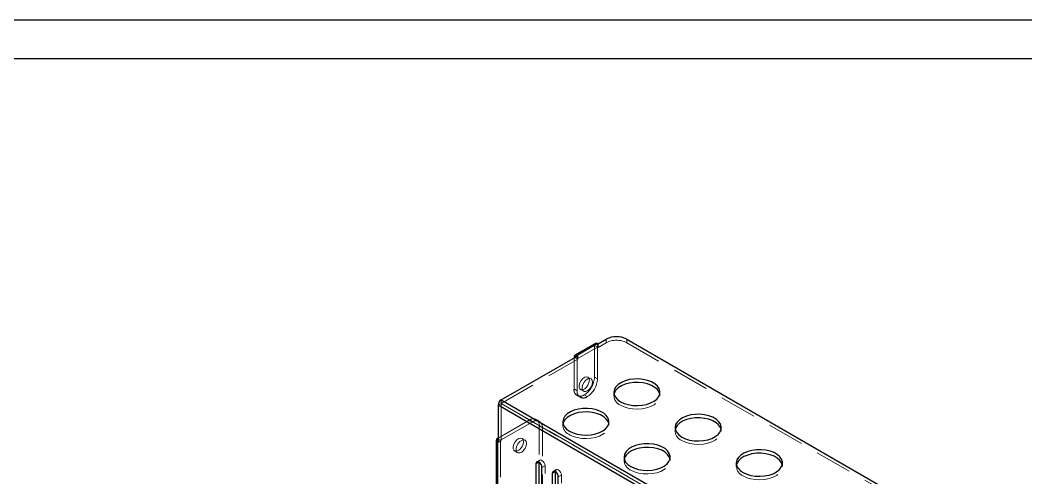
# Model space of a CAD drawing. Header units: millimetres. Extents: x 20 to 1161, y 26 to 820.
# Drawn here: x 896.1 to 1035.4, y 756.6 to 820 of the extents above; entities that cross this region are included whole.
import ezdxf

# ---------------------------------------------------------------- set-up
doc = ezdxf.new("R2010")
doc.units = ezdxf.units.MM
doc.header["$LTSCALE"] = 4
doc.linetypes.add('HIDDEN', pattern=[1.905, 1.27, -0.635])
doc.layers.add('SLD-0', color=7, linetype='Continuous')

msp = doc.modelspace()

# ---------------------------------------------------------------- linework, layer by layer
at = {"color": 7, "linetype": 'HIDDEN', "lineweight": 18}
for p, q in [((975.625, 774.953), (972.797, 773.321)), ((976.053, 774.718), (973.225, 773.085)), ((976.063, 774.717), (973.235, 773.084)), ((976.049, 774.709), (975.625, 774.953)), ((975.625, 770.56), (975.625, 774.953)), ((976.049, 770.316), (976.049, 774.709)), ((976.063, 774.717), (976.063, 775.207)), ((976.134, 774.676), (976.063, 774.717)), ((976.134, 774.676), (977.265, 775.329)), ((976.134, 774.676), (976.134, 775.166)), ((977.265, 775.819), (977.265, 775.329)), ((980.094, 775.329), (980.094, 775.819)), ((980.094, 775.329), (1097.191, 707.73)), ((972.797, 773.239), (972.797, 768.928)), ((973.221, 773.076), (972.867, 773.28)), ((973.235, 773.084), (973.235, 773.492)), ((973.306, 773.043), (973.306, 773.533)), ((962.713, 766.928), (973.306, 773.043)), ((973.221, 773.076), (973.235, 773.084)), ((973.221, 773.076), (973.221, 768.683)), ((973.235, 773.084), (973.306, 773.043)), ((975.135, 770.333), (974.711, 770.577)), ((976.049, 770.316), (975.625, 770.56)), ((972.797, 768.928), (973.221, 768.683)), ((973.211, 768.012), (973.635, 767.767)), ((973.711, 768.845), (974.135, 768.6)), ((974.211, 768.111), (974.635, 767.866)), ((978.305, 768.47), (978.305, 767.98)), ((984.705, 767.98), (984.705, 768.47)), ((962.699, 766.904), (962.275, 766.659)), ((1082.624, 697.672), (962.699, 766.904)), ((962.699, 766.904), (962.699, 761.759)), ((962.713, 766.928), (962.713, 767.418)), ((962.713, 766.928), (1082.638, 697.697)), ((966.574, 764.584), (962.275, 762.102)), ((966.998, 764.339), (962.628, 761.817)), ((966.998, 764.339), (966.574, 764.584)), ((967.998, 764.438), (967.574, 764.683)), ((967.988, 763.768), (968.412, 763.523)), ((967.988, 714.122), (967.988, 763.768)), ((968.412, 713.877), (968.412, 763.523)), ((971.234, 764.388), (971.234, 763.898)), ((977.634, 763.898), (977.634, 764.388)), ((986.791, 763.571), (986.791, 763.081)), ((993.191, 763.081), (993.191, 763.571)), ((965.999, 761.825), (965.575, 762.07)), ((962.204, 762.062), (962.204, 761.555)), ((962.628, 761.817), (962.275, 762.021)), ((962.628, 761.8), (962.275, 761.596)), ((962.699, 761.759), (962.275, 761.515)), ((962.622, 761.808), (962.622, 708.897)), ((962.628, 761.8), (962.628, 761.817)), ((962.699, 761.759), (962.628, 761.8)), ((962.628, 761.8), (962.628, 708.888)), ((964.575, 760.338), (964.999, 760.093)), ((979.72, 759.489), (979.72, 758.999)), ((986.12, 758.999), (986.12, 759.489)), ((968.056, 759.062), (967.632, 758.818)), ((968.78, 758.298), (968.356, 758.053)), ((968.78, 741.967), (968.78, 758.298)), ((995.276, 758.673), (995.276, 758.183)), ((1001.676, 758.183), (1001.676, 758.673)), ((970.319, 757.756), (969.894, 757.511)), ((971.043, 756.992), (970.619, 756.747)), ((971.043, 740.661), (971.043, 756.992))]:
    msp.add_line(p, q, dxfattribs=at)
at = {"color": 7, "linetype": 'Continuous', "lineweight": 25}
for p, q in [((975.753, 775.237), (972.925, 773.605)), ((976.063, 775.207), (973.235, 773.574)), ((976.134, 775.166), (976.063, 775.207)), ((976.134, 775.166), (977.265, 775.819)), ((980.094, 775.819), (1097.191, 708.22)), ((962.713, 767.418), (973.306, 773.533)), ((972.867, 773.28), (972.797, 773.321)), ((972.797, 773.321), (972.797, 773.239)), ((973.235, 773.574), (973.306, 773.533)), ((973.235, 773.492), (973.235, 773.574)), ((1082.2, 697.427), (962.275, 766.659)), ((962.275, 766.659), (962.275, 761.515)), ((962.713, 767.418), (1082.638, 698.187)), ((962.275, 762.102), (962.204, 762.062)), ((962.022, 761.808), (962.022, 708.897)), ((962.275, 762.021), (962.204, 762.062)), ((962.275, 761.596), (962.204, 761.555)), ((962.204, 761.555), (962.204, 708.644)), ((962.275, 761.515), (962.204, 761.555)), ((967.932, 758.788), (967.507, 758.543)), ((967.507, 758.543), (967.507, 742.212)), ((967.932, 758.788), (967.932, 742.457)), ((968.356, 741.722), (968.356, 758.053)), ((970.194, 757.481), (969.77, 757.237)), ((969.77, 757.237), (969.77, 740.906)), ((970.194, 757.481), (970.194, 741.151)), ((970.619, 740.416), (970.619, 756.747))]:
    msp.add_line(p, q, dxfattribs=at)
at = {"color": 7, "linetype": 'HIDDEN', "lineweight": 18, "flags": 128}
for points in [[(974.918, 770.12), (974.87, 770.387), (974.733, 770.563), (974.526, 770.624), (974.276, 770.562), (974.017, 770.385), (973.785, 770.117), (973.61, 769.794), (973.516, 769.46), (973.516, 769.16), (973.61, 768.934), (973.785, 768.814), (974.017, 768.814), (974.276, 768.936), (974.526, 769.162), (974.733, 769.463), (974.87, 769.797), (974.918, 770.12)], [(975.342, 769.875), (975.294, 770.142), (975.158, 770.318), (974.95, 770.379), (974.7, 770.317), (974.441, 770.14), (974.209, 769.872), (974.034, 769.549), (973.94, 769.215), (973.94, 768.915), (974.034, 768.69), (974.209, 768.569), (974.441, 768.569), (974.7, 768.691), (974.95, 768.917), (975.158, 769.218), (975.294, 769.552), (975.342, 769.875)], [(979.243, 766.674), (979.744, 766.437), (980.318, 766.264), (980.941, 766.161), (981.586, 766.133), (982.229, 766.18), (982.841, 766.301), (983.399, 766.491), (983.88, 766.741), (984.263, 767.043), (984.533, 767.382), (984.68, 767.746), (984.696, 768.12), (984.677, 768.225)], [(972.172, 762.592), (972.673, 762.355), (973.247, 762.182), (973.87, 762.079), (974.515, 762.051), (975.158, 762.098), (975.77, 762.219), (976.328, 762.409), (976.809, 762.659), (977.192, 762.961), (977.462, 763.3), (977.609, 763.664), (977.625, 764.038), (977.606, 764.143)], [(965.782, 761.612), (965.734, 761.88), (965.597, 762.056), (965.39, 762.117), (965.14, 762.055), (964.881, 761.878), (964.649, 761.61), (964.474, 761.287), (964.38, 760.953), (964.38, 760.653), (964.474, 760.427), (964.649, 760.306), (964.881, 760.307), (965.14, 760.429), (965.39, 760.655), (965.597, 760.955), (965.734, 761.29), (965.782, 761.612)], [(987.728, 761.775), (988.23, 761.539), (988.804, 761.366), (989.426, 761.263), (990.072, 761.235), (990.714, 761.282), (991.327, 761.403), (991.885, 761.592), (992.365, 761.843), (992.748, 762.144), (993.019, 762.484), (993.165, 762.848), (993.181, 763.222), (993.162, 763.326)], [(966.206, 761.367), (966.159, 761.635), (966.022, 761.811), (965.814, 761.872), (965.564, 761.81), (965.306, 761.633), (965.073, 761.365), (964.898, 761.042), (964.804, 760.708), (964.804, 760.408), (964.898, 760.182), (965.073, 760.061), (965.306, 760.062), (965.564, 760.184), (965.814, 760.41), (966.022, 760.711), (966.159, 761.045), (966.206, 761.367)], [(968.78, 758.298), (968.748, 758.504), (968.656, 758.716), (968.518, 758.902), (968.356, 759.033), (968.194, 759.089), (968.056, 759.062), (967.964, 758.957), (967.932, 758.788)], [(980.657, 757.693), (981.159, 757.457), (981.733, 757.284), (982.355, 757.181), (983.001, 757.153), (983.643, 757.2), (984.256, 757.321), (984.814, 757.51), (985.294, 757.761), (985.677, 758.062), (985.948, 758.402), (986.094, 758.766), (986.11, 759.14), (986.091, 759.244)], [(996.213, 756.877), (996.715, 756.64), (997.289, 756.467), (997.911, 756.365), (998.557, 756.336), (999.199, 756.383), (999.812, 756.504), (1000.37, 756.694), (1000.85, 756.944), (1001.234, 757.246), (1001.504, 757.585), (1001.65, 757.95), (1001.667, 758.323), (1001.648, 758.428)], [(971.043, 756.992), (971.011, 757.198), (970.919, 757.41), (970.781, 757.595), (970.619, 757.726), (970.456, 757.783), (970.319, 757.756), (970.227, 757.65), (970.194, 757.481)]]:
    msp.add_lwpolyline(points, dxfattribs=at)
at = {"color": 7, "linetype": 'Continuous', "lineweight": 25, "flags": 128}
for points in [[(979.243, 767.163), (979.744, 766.927), (980.318, 766.754), (980.941, 766.651), (981.586, 766.623), (982.229, 766.67), (982.841, 766.791), (983.399, 766.981), (983.88, 767.231), (984.263, 767.533), (984.533, 767.872), (984.68, 768.236), (984.696, 768.61), (984.582, 768.978), (984.342, 769.325), (983.985, 769.637), (983.528, 769.901), (982.987, 770.107), (982.386, 770.246), (981.748, 770.312), (981.101, 770.302), (980.47, 770.218), (979.882, 770.062), (979.36, 769.84), (978.926, 769.563), (978.598, 769.241), (978.388, 768.887), (978.306, 768.517), (978.356, 768.144), (978.534, 767.784), (978.833, 767.453), (979.243, 767.163)], [(984.677, 768.225), (984.582, 768.488), (984.342, 768.835), (983.985, 769.147), (983.528, 769.412), (982.987, 769.617), (982.386, 769.756), (981.748, 769.822), (981.101, 769.812), (980.47, 769.728), (979.882, 769.572), (979.36, 769.351), (978.926, 769.073), (978.598, 768.751), (978.388, 768.397), (978.334, 768.225)], [(972.172, 763.081), (972.673, 762.845), (973.247, 762.672), (973.87, 762.569), (974.515, 762.541), (975.158, 762.588), (975.77, 762.709), (976.328, 762.899), (976.809, 763.149), (977.192, 763.451), (977.462, 763.79), (977.609, 764.154), (977.625, 764.528), (977.511, 764.896), (977.271, 765.243), (976.914, 765.555), (976.457, 765.819), (975.916, 766.025), (975.315, 766.164), (974.677, 766.23), (974.03, 766.22), (973.399, 766.136), (972.811, 765.98), (972.289, 765.758), (971.855, 765.481), (971.527, 765.159), (971.317, 764.805), (971.235, 764.434), (971.285, 764.062), (971.463, 763.702), (971.762, 763.371), (972.172, 763.081)], [(977.606, 764.143), (977.511, 764.406), (977.271, 764.753), (976.914, 765.065), (976.457, 765.329), (975.916, 765.535), (975.315, 765.674), (974.677, 765.74), (974.03, 765.73), (973.399, 765.646), (972.811, 765.49), (972.289, 765.268), (971.855, 764.991), (971.527, 764.669), (971.317, 764.315), (971.263, 764.143)], [(987.728, 762.265), (988.23, 762.029), (988.804, 761.856), (989.426, 761.753), (990.072, 761.725), (990.714, 761.772), (991.327, 761.893), (991.885, 762.082), (992.365, 762.333), (992.748, 762.634), (993.019, 762.974), (993.165, 763.338), (993.181, 763.712), (993.067, 764.079), (992.827, 764.427), (992.471, 764.739), (992.013, 765.003), (991.472, 765.209), (990.871, 765.347), (990.234, 765.413), (989.586, 765.404), (988.956, 765.319), (988.367, 765.163), (987.845, 764.942), (987.411, 764.665), (987.083, 764.343), (986.874, 763.989), (986.792, 763.618), (986.841, 763.245), (987.019, 762.886), (987.319, 762.555), (987.728, 762.265)], [(993.162, 763.326), (993.067, 763.59), (992.827, 763.937), (992.471, 764.249), (992.013, 764.513), (991.472, 764.719), (990.871, 764.857), (990.234, 764.923), (989.586, 764.914), (988.956, 764.829), (988.367, 764.673), (987.845, 764.452), (987.411, 764.175), (987.083, 763.853), (986.874, 763.499), (986.819, 763.326)], [(980.657, 758.183), (981.159, 757.947), (981.733, 757.774), (982.355, 757.671), (983.001, 757.643), (983.643, 757.69), (984.256, 757.811), (984.814, 758), (985.294, 758.251), (985.677, 758.552), (985.948, 758.892), (986.094, 759.256), (986.11, 759.63), (985.996, 759.997), (985.756, 760.345), (985.4, 760.657), (984.942, 760.921), (984.401, 761.127), (983.8, 761.265), (983.163, 761.331), (982.515, 761.322), (981.885, 761.237), (981.296, 761.081), (980.774, 760.86), (980.34, 760.583), (980.012, 760.261), (979.802, 759.907), (979.721, 759.536), (979.77, 759.163), (979.948, 758.804), (980.248, 758.473), (980.657, 758.183)], [(986.091, 759.244), (985.996, 759.507), (985.756, 759.855), (985.4, 760.167), (984.942, 760.431), (984.401, 760.637), (983.8, 760.775), (983.163, 760.841), (982.515, 760.832), (981.885, 760.747), (981.296, 760.591), (980.774, 760.37), (980.34, 760.093), (980.012, 759.771), (979.802, 759.417), (979.748, 759.244)], [(996.213, 757.367), (996.715, 757.13), (997.289, 756.957), (997.911, 756.854), (998.557, 756.826), (999.199, 756.873), (999.812, 756.994), (1000.37, 757.184), (1000.85, 757.434), (1001.234, 757.736), (1001.504, 758.075), (1001.65, 758.439), (1001.667, 758.813), (1001.553, 759.181), (1001.312, 759.528), (1000.956, 759.84), (1000.498, 760.105), (999.958, 760.31), (999.356, 760.449), (998.719, 760.515), (998.072, 760.505), (997.441, 760.421), (996.853, 760.265), (996.331, 760.044), (995.897, 759.766), (995.568, 759.444), (995.359, 759.09), (995.277, 758.72), (995.326, 758.347), (995.504, 757.988), (995.804, 757.656), (996.213, 757.367)], [(1001.648, 758.428), (1001.553, 758.691), (1001.312, 759.038), (1000.956, 759.35), (1000.498, 759.615), (999.958, 759.82), (999.356, 759.959), (998.719, 760.025), (998.072, 760.015), (997.441, 759.931), (996.853, 759.775), (996.331, 759.554), (995.897, 759.276), (995.568, 758.954), (995.359, 758.6), (995.304, 758.428)], [(968.356, 758.053), (968.324, 758.259), (968.232, 758.471), (968.094, 758.657), (967.932, 758.788), (967.769, 758.844), (967.632, 758.818), (967.54, 758.712), (967.507, 758.543)], [(970.619, 756.747), (970.586, 756.953), (970.494, 757.165), (970.357, 757.351), (970.194, 757.482), (970.032, 757.538), (969.894, 757.511), (969.802, 757.405), (969.77, 757.237)]]:
    msp.add_lwpolyline(points, dxfattribs=at)
at = {"color": 7, "linetype": 'Continuous', "lineweight": 25}
for centre, radius, start, end in [((978.68, 773.09), 3.074, 62.60967, 117.39033), ((975.882, 774.953), 0.312, 54.38242, 114.30712), ((973.064, 773.364), 0.271, 50.79671, 189.21404), ((963.227, 766.615), 0.953, 122.60548, 177.39452), ((962.3, 761.808), 0.271, 110.78342, 249.21658)]:
    msp.add_arc(centre, radius, start, end, dxfattribs=at)
at = {"color": 7, "linetype": 'HIDDEN', "lineweight": 18}
for centre, radius, start, end in [((975.92, 774.991), 0.297, 124.05635, 187.25583), ((976.058, 774.71), 0.00873, 50.79671, 189.21404), ((978.68, 772.6), 3.074, 62.60967, 117.39033), ((973.229, 773.077), 0.00873, 50.79671, 189.21404), ((972.555, 770.7), 3.074, 302.60548, 357.39452), ((972.979, 770.455), 3.074, 302.60548, 357.39452), ((973.659, 768.788), 0.873, 170.78596, 309.20329), ((974.083, 768.543), 0.873, 170.78596, 309.20329), ((979.815, 768.051), 1.491, 173.29279, 247.44712), ((962.73, 766.902), 0.0307, 122.60548, 177.39452), ((967.126, 763.907), 0.873, 350.78596, 129.20329), ((967.55, 763.662), 0.873, 350.78596, 129.20329), ((972.743, 763.969), 1.491, 173.29279, 247.44712), ((988.3, 763.152), 1.491, 173.29279, 247.44712), ((962.631, 761.808), 0.00873, 110.78342, 249.21658), ((981.229, 759.07), 1.491, 173.29279, 247.44712), ((996.785, 758.254), 1.491, 173.29279, 247.44712)]:
    msp.add_arc(centre, radius, start, end, dxfattribs=at)
at = {"layer": 'SLD-0'}
for p, q in [((1160.997, 820), (20, 820)), ((1155.615, 814.618), (25.382, 814.618))]:
    msp.add_line(p, q, dxfattribs=at)

doc.saveas('drawing.dxf')
